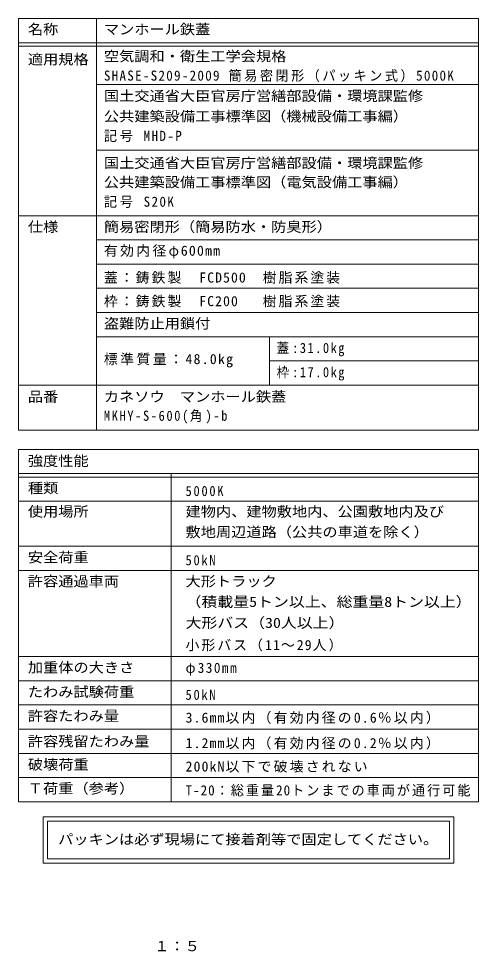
# Model space of a CAD drawing. Units: millimetres on the paper, enlarged 5 times. Extents: x -901 to 950, y -678 to 687.
# Drawn here: x 285 to 950, y -662 to 687 of the extents above; entities that cross this region are included whole.
import ezdxf
from ezdxf.enums import TextEntityAlignment as Align

# ---------------------------------------------------------------- set-up
doc = ezdxf.new("R2010")
doc.units = ezdxf.units.MM
doc.header["$LTSCALE"] = 5
doc.layers.add('F-4_F-4ﾚｲﾔ', color=7, linetype='Continuous', lineweight=9)
doc.layers.add('F-F_F-Fﾚｲﾔ', color=3, linetype='Continuous', lineweight=9)
doc.layers.add('F-5_F-5ﾚｲﾔ', color=2, linetype='Continuous')
doc.styles.add('ＭＳ ゴシック', font='')
doc.styles.get('ＭＳ ゴシック').set_extended_font_data('MS Gothic')

msp = doc.modelspace()

# ---------------------------------------------------------------- linework, layer by layer
at = {"layer": 'F-4_F-4ﾚｲﾔ'}
msp.add_line((397.487, 496.564), (949.78, 496.564), dxfattribs=at)
at = {"layer": 'F-F_F-Fﾚｲﾔ', "color": 7}
for p, q in [((284.761, 686.565), (949.78, 686.565)), ((284.761, 686.565), (284.761, 91.324)), ((397.487, 686.565), (397.487, 91.324)), ((949.78, 686.565), (949.78, 91.324)), ((284.761, 651.565), (949.78, 651.565)), ((284.761, 646.565), (949.78, 646.565)), ((397.487, 591.564), (949.78, 591.564)), ((284.761, 401.564), (949.78, 401.564)), ((949.78, 366.564), (397.487, 366.564)), ((949.78, 331.564), (397.487, 331.564)), ((397.487, 296.565), (949.78, 296.565)), ((397.487, 261.565), (949.78, 261.565)), ((397.487, 226.564), (949.78, 226.564)), ((647.487, 226.564), (647.487, 156.564)), ((647.487, 191.564), (949.78, 191.564)), ((284.761, 156.564), (949.78, 156.564)), ((284.761, 91.324), (949.78, 91.324)), ((284.761, 63.585), (949.78, 63.585)), ((284.761, 63.585), (284.761, -446.051)), ((949.78, 63.585), (949.78, -446.051)), ((284.761, 28.585), (949.78, 28.585)), ((505.538, 28.585), (505.538, -446.051)), ((284.761, 23.585), (949.78, 23.585)), ((284.761, -11.415), (949.78, -11.415)), ((284.761, -76.415), (949.78, -76.415)), ((284.761, -111.415), (949.78, -111.415)), ((284.761, -236.051), (949.78, -236.051)), ((949.78, -271.051), (284.761, -271.051)), ((284.761, -306.051), (949.78, -306.051)), ((284.761, -341.051), (949.78, -341.051)), ((284.761, -376.051), (949.78, -376.051)), ((284.761, -411.051), (949.78, -411.051)), ((284.761, -446.051), (949.78, -446.051)), ((320.06, -467.656), (320.06, -534.92)), ((914.481, -467.656), (320.06, -467.656)), ((914.481, -534.92), (914.481, -467.656)), ((326.31, -473.906), (326.31, -528.67)), ((326.31, -473.906), (908.231, -473.906)), ((908.231, -528.67), (908.231, -473.906)), ((320.06, -534.92), (914.481, -534.92)), ((908.231, -528.67), (326.31, -528.67))]:
    msp.add_line(p, q, dxfattribs=at)

# ---------------------------------------------------------------- texts
at = {"layer": 'F-5_F-5ﾚｲﾔ', "style": 'ＭＳ ゴシック', "width": 1.1}
msp.add_text('１：５', height=14.66, dxfattribs=at).set_placement((481, -666.5), align=Align.BOTTOM_LEFT)
at = {"layer": 'F-F_F-Fﾚｲﾔ', "style": 'ＭＳ ゴシック'}
for s, width, p in [('名称', 1.1, (298.07, 659.429)), ('マンホール鉄蓋', 1.1, (408.068, 659.429)), ('適用規格', 1.1, (298.07, 615.961)), ('空気調和・衛生工学会規格', 1.1, (408.068, 620.491)), ('国土交通省大臣官房庁営繕部設備・環境課監修', 1.1, (408.068, 563.089)), ('公共建築設備工事標準図（機械設備工事編）', 1.1, (408.068, 533.583)), ('国土交通省大臣官房庁営繕部設備・環境課監修', 1.1, (408.068, 466.151)), ('公共建築設備工事標準図（電気設備工事編）', 1.1, (408.068, 438.367)), ('仕様', 1.1, (298.07, 373.8)), ('簡易密閉形（簡易防水・防臭形）', 1.1, (408.068, 373.8)), ('盗難防止用鎖付', 1.1, (408.068, 234.033)), ('品番', 1.1, (298.07, 128.078)), ('カネソウ\u3000マンホール鉄蓋', 1.1, (408.068, 128.078)), ('強度性能', 1.1, (298.07, 35.279)), ('種類', 1.1, (298.07, -4.104)), ('使用場所', 1.1, (298.07, -37.97)), ('建物内、建物敷地内、公園敷地内及び', 1.1, (526.205, -37.97)), ('敷地周辺道路（公共の車道を除く）', 1.1, (526.205, -67.606)), ('安全荷重', 1.1, (298.07, -104.2)), ('許容通過車両', 1.1, (298.07, -138.929)), ('大形トラック', 1.1, (526.205, -138.929)), ('（積載量5トン以上、総重量8トン以上）', 1.15, (526.205, -168.565)), ('大形バス（30人以上）', 1.15, (526.205, -198.929)), ('加重体の大きさ', 1.1, (298.07, -263.565)), ('たわみ試験荷重', 1.1, (298.07, -298.836)), ('許容たわみ量', 1.1, (298.07, -333.565)), ('許容残留たわみ量', 1.1, (298.07, -370.405)), ('破壊荷重', 1.1, (298.07, -403.908)), ('Ｔ荷重（参考）', 1.1, (298.07, -438.44))]:
    msp.add_text(s, height=14.66, dxfattribs=dict(at, width=width)).set_placement(p, align=Align.BOTTOM_LEFT)
at = {"layer": 'F-F_F-Fﾚｲﾔ', "color": 2, "style": 'ＭＳ ゴシック', "width": 1.1}
msp.add_text('パッキンは必ず現場にて接着剤等で固定してください。', height=14.66, dxfattribs=at).set_placement((341.868, -512.031), align=Align.BOTTOM_LEFT)
at = {"layer": 'F-F_F-Fﾚｲﾔ', "char_height": 14.66, "attachment_point": 7, "style": 'ＭＳ ゴシック'}
for s, insert in [('\\T1.19;\\W0.95;SHASE-S209-2009\\~簡易密閉形（パッキン式）5000K', (408.068, 594.968)), ('\\T1.21;\\W0.95;記号\\~MHD-P', (408.068, 508.088)), ('\\T1.21;\\W0.95;記号\\~S20K', (408.068, 412.872)), ('\\T1.17;有効内径φ600mm', (408.068, 339.693)), ('\\T1.15;蓋：鋳鉄製\u3000FCD500\u3000樹脂系塗装', (408.068, 303.198)), ('\\T1.15;枠：鋳鉄製\u3000FC200\\~\u3000樹脂系塗装', (408.068, 269.033)), ('\\T1.24;\\W0.9;蓋:31.0kg', (658.068, 198.198)), ('\\T1.18;標準質量：48.0kg', (408.068, 182.127)), ('\\T1.24;\\W0.9;枠:17.0kg', (658.068, 163.198)), ('\\T1.26;\\W0.9;MKHY-S-600(角)-b', (408.068, 101.068)), ('\\T1.28;\\W0.9;5000K', (526.205, -4.104)), ('\\T1.28;\\W0.9;50kN', (526.205, -104.2)), ('\\T1.15;小形バス（11～29人）', (526.205, -228.565)), ('\\T1.23;\\W0.95;φ330mm', (526.205, -263.565)), ('\\T1.28;\\W0.9;50kN', (526.205, -298.836)), ('\\T1.16;3.6mm以内（有効内径の0.6％以内）', (526.205, -333.565)), ('\\T1.16;1.2mm以内（有効内径の0.2％以内）', (526.205, -370.405)), ('\\T1.16;200kN以下で破壊されない', (526.205, -403.908)), ('\\T1.15;\\W0.95;T-20：総重量20トンまでの車両が通行可能', (526.205, -438.44))]:
    msp.add_mtext(s, dxfattribs=dict(at, insert=insert))

doc.saveas('drawing.dxf')
